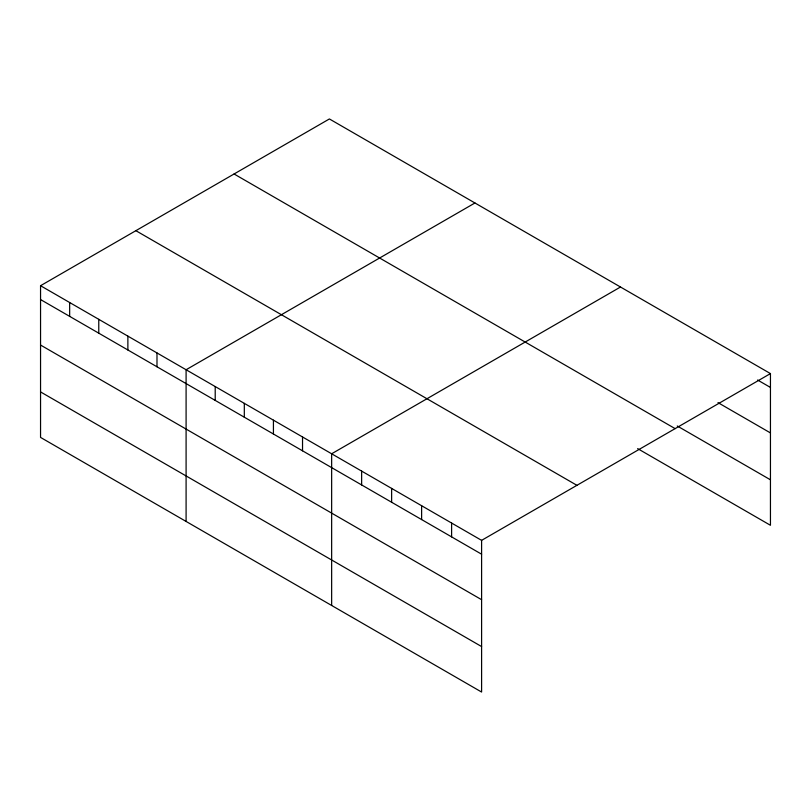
<?xml version="1.0" encoding="UTF-8"?>
<svg xmlns="http://www.w3.org/2000/svg" width="811" height="811" viewBox="0 0 811 811"><rect width="100%" height="100%" fill="white"/><g stroke="black" fill="none" stroke-linecap="round" stroke-linejoin="round"><path stroke-width="1.22" d="M481.602 599.694L481.602 540.359L40.55 285.715L40.55 437.413L481.602 692.047L481.602 599.694L40.55 345.05M40.55 285.715L329.398 118.953L770.45 373.587L770.45 525.285L637.628 448.605M474.942 202.983L186.094 369.745L186.094 521.443M620.496 287.013L331.648 453.775L331.648 605.472M481.602 540.359L770.45 373.587M757.596 380.014L770.45 387.435M717.968 402.621L770.45 432.922M677.266 425.988L770.45 479.798M234.075 173.98L675.127 428.624M135.873 230.689L576.925 485.323M40.55 299.563L481.602 554.197M40.55 391.916L481.602 646.56M451.605 523.044L451.605 536.882M421.619 505.729L421.619 519.567M391.632 488.404L391.632 502.252M361.635 471.09L361.635 484.937M302.533 436.977L302.533 450.815M273.429 420.169L273.429 434.007M244.314 403.361L244.314 417.199M215.209 386.553L215.209 400.401M156.989 352.937L156.989 366.785M127.874 336.139L127.874 349.977M98.77 319.331L98.77 333.169M69.655 302.523L69.655 316.361"/></g></svg>
